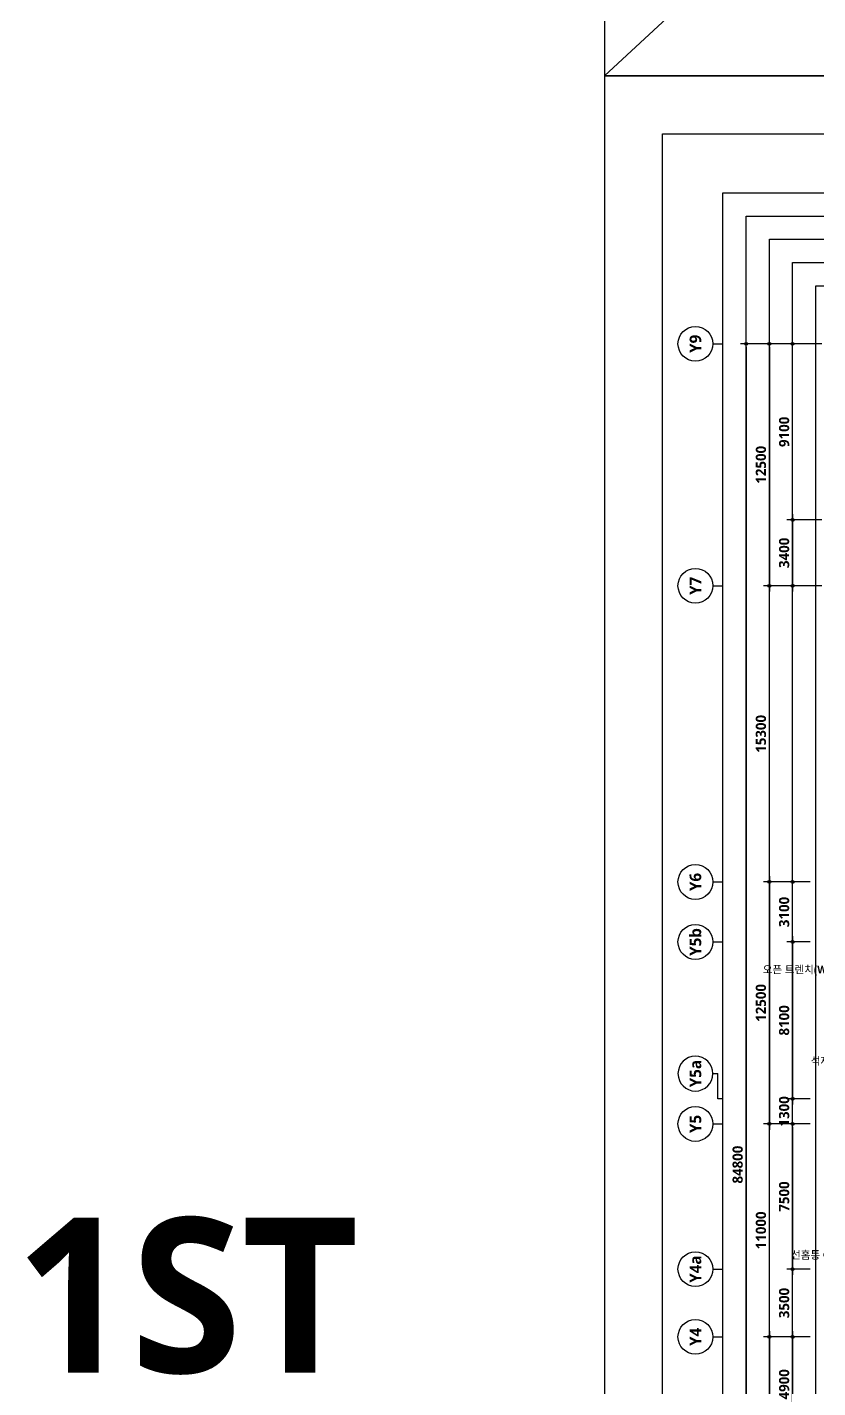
# Model space of a CAD drawing. Header units: millimetres. Extents: x -63924 to 190228206, y 0 to 456875599.
# Drawn here: x -29830 to 11018, y 310220 to 380504 of the extents above; entities that cross this region are included whole.
import ezdxf
from ezdxf.enums import TextEntityAlignment as Align

# ---------------------------------------------------------------- set-up
doc = ezdxf.new("R2010")
doc.units = ezdxf.units.MM
doc.header["$LTSCALE"] = 150
doc.header["$MEASUREMENT"] = 0
doc.header["$PDSIZE"] = -10
doc.layers.get('0').update_dxf_attribs({"linetype": 'CONTINUOUS'})
doc.layers.get('Defpoints').update_dxf_attribs({"color": 153, "linetype": 'CONTINUOUS'})
for name, color, linetype in [('A-ANNO-TEXT1', 7, 'CONTINUOUS'), ('A-ST-AXIS-BUB', 7, 'CONTINUOUS'), ('A-ST-AXIS-DIM', 7, 'CONTINUOUS')]:
    doc.layers.add(name, color=color, linetype=linetype)
doc.layers.add('Defpoint', color=161, linetype='CONTINUOUS', plot=False)
doc.layers.add('G(그리드1)', color=185, linetype='CONTINUOUS', plot=False)
doc.styles.add('2020음성 1차', font='')
doc.styles.add('SH_대대리576', font='')
doc.styles.get('2020음성 1차').set_extended_font_data('NanumGothic', bold=True)
doc.styles.get('SH_대대리576').set_extended_font_data('NanumGothic', bold=True)
doc.dimstyles.new('SHP 300', dxfattribs={"dimscale": 150, "dimtxt": 3.5, "dimasz": 1, "dimexe": 2, "dimexo": 2, "dimgap": 1, "dimtad": 1, "dimdec": 0, "dimzin": 0, "dimdsep": 46, "dimtxsty": 'SH_대대리576', "dimblk": 'DIMDOT', "dimcen": 0.09, "dimclrt": 3, "dimadec": 0, "dimazin": 1, "dimtfac": 1, "dimtdec": 0, "dimtix": 1, "dimtmove": 2, "dimatfit": 0, "dimldrblk": 'DIMDOT', "dimfxl": 1, "dimtolj": 1, "dimtzin": 0, "dimarcsym": 0})

# ---------------------------------------------------------------- blocks, each defined once
blk = doc.blocks.new('DIMDOT')
at = {"color": 0}
blk.add_line((-2, 0), (2, 0), dxfattribs=at)
for radius in [0.5, 0.25]:
    blk.add_circle((0, 0), radius, dxfattribs=at)
blk = doc.blocks.new('*D74')
at = {"layer": 'A-ST-AXIS-DIM', "color": 0, "lineweight": -2, "transparency": 16777216}
for p, q in [((10620, 312850), (8220, 312850)), ((8520, 312700), (8520, 302000)), ((10620, 301850), (8220, 301850))]:
    blk.add_line(p, q, dxfattribs=at)
at = {"layer": 'Defpoints', "color": 0, "transparency": 16777216}
for p in [(10920, 312850), (8520, 301850), (10920, 301850)]:
    blk.add_point(p, dxfattribs=at)
at = {"layer": 'A-ST-AXIS-DIM', "color": 0, "linetype": 'ByBlock', "lineweight": -2, "transparency": 16777216, "xscale": 150, "yscale": 150, "zscale": 150}
for p, rotation in [((8520, 312850), 90), ((8520, 301850), 270)]:
    blk.add_blockref('DIMDOT', p, dxfattribs=dict(at, rotation=rotation))
at = {"layer": 'A-ST-AXIS-DIM', "color": 3, "transparency": 16777216, "insert": (8082, 307350), "char_height": 525, "attachment_point": 5, "rotation": 90, "style": 'SH_대대리576'}
blk.add_mtext('\\A1;11000', dxfattribs=at)
blk = doc.blocks.new('*D75')
at = {"layer": 'A-ST-AXIS-DIM', "color": 0, "lineweight": -2, "transparency": 16777216}
for p, q in [((10620, 323850), (8220, 323850)), ((8520, 313000), (8520, 323700)), ((10620, 312850), (8220, 312850))]:
    blk.add_line(p, q, dxfattribs=at)
at = {"layer": 'Defpoints', "color": 0, "transparency": 16777216}
for p in [(8520, 323850), (10920, 323850), (10920, 312850)]:
    blk.add_point(p, dxfattribs=at)
at = {"layer": 'A-ST-AXIS-DIM', "color": 0, "linetype": 'ByBlock', "lineweight": -2, "transparency": 16777216, "xscale": 150, "yscale": 150, "zscale": 150}
for p, rotation in [((8520, 323850), 90), ((8520, 312850), 270)]:
    blk.add_blockref('DIMDOT', p, dxfattribs=dict(at, rotation=rotation))
at = {"layer": 'A-ST-AXIS-DIM', "color": 3, "transparency": 16777216, "insert": (8082, 318350), "char_height": 525, "attachment_point": 5, "rotation": 90, "style": 'SH_대대리576'}
blk.add_mtext('\\A1;11000', dxfattribs=at)
blk = doc.blocks.new('*D76')
at = {"layer": 'A-ST-AXIS-DIM', "color": 0, "lineweight": -2, "transparency": 16777216}
for p, q in [((10620, 336350), (8220, 336350)), ((8520, 336200), (8520, 324000)), ((10620, 323850), (8220, 323850))]:
    blk.add_line(p, q, dxfattribs=at)
at = {"layer": 'Defpoints', "color": 0, "transparency": 16777216}
for p in [(10920, 336350), (8520, 323850), (10920, 323850)]:
    blk.add_point(p, dxfattribs=at)
at = {"layer": 'A-ST-AXIS-DIM', "color": 0, "linetype": 'ByBlock', "lineweight": -2, "transparency": 16777216, "xscale": 150, "yscale": 150, "zscale": 150}
for p, rotation in [((8520, 336350), 90), ((8520, 323850), 270)]:
    blk.add_blockref('DIMDOT', p, dxfattribs=dict(at, rotation=rotation))
at = {"layer": 'A-ST-AXIS-DIM', "color": 3, "transparency": 16777216, "insert": (8081, 330100), "char_height": 525, "attachment_point": 5, "rotation": 90, "style": 'SH_대대리576'}
blk.add_mtext('\\A1;12500', dxfattribs=at)
blk = doc.blocks.new('*D77')
at = {"layer": 'A-ST-AXIS-DIM', "color": 0, "lineweight": -2, "transparency": 16777216}
for p, q in [((10620, 351650), (8220, 351650)), ((8520, 336500), (8520, 351500)), ((10620, 336350), (8220, 336350))]:
    blk.add_line(p, q, dxfattribs=at)
at = {"layer": 'Defpoints', "color": 0, "transparency": 16777216}
for p in [(8520, 351650), (10920, 351650), (10920, 336350)]:
    blk.add_point(p, dxfattribs=at)
at = {"layer": 'A-ST-AXIS-DIM', "color": 0, "linetype": 'ByBlock', "lineweight": -2, "transparency": 16777216, "xscale": 150, "yscale": 150, "zscale": 150}
for p, rotation in [((8520, 351650), 90.00000000000001), ((8520, 336350), 270)]:
    blk.add_blockref('DIMDOT', p, dxfattribs=dict(at, rotation=rotation))
at = {"layer": 'A-ST-AXIS-DIM', "color": 3, "transparency": 16777216, "insert": (8080, 344000), "char_height": 525, "attachment_point": 5, "rotation": 90, "style": 'SH_대대리576'}
blk.add_mtext('\\A1;15300', dxfattribs=at)
blk = doc.blocks.new('*D78')
at = {"layer": 'A-ST-AXIS-DIM', "color": 0, "lineweight": -2, "transparency": 16777216}
for p, q in [((10620, 364150), (7020, 364150)), ((7320, 364000), (7320, 279500)), ((10620, 279350), (7020, 279350))]:
    blk.add_line(p, q, dxfattribs=at)
at = {"layer": 'Defpoints', "color": 0, "transparency": 16777216}
for p in [(10920, 364150), (7320, 279350), (10920, 279350)]:
    blk.add_point(p, dxfattribs=at)
at = {"layer": 'A-ST-AXIS-DIM', "color": 0, "linetype": 'ByBlock', "lineweight": -2, "transparency": 16777216, "xscale": 150, "yscale": 150, "zscale": 150}
for p, rotation in [((7320, 364150), 90), ((7320, 279350), 270)]:
    blk.add_blockref('DIMDOT', p, dxfattribs=dict(at, rotation=rotation))
at = {"layer": 'A-ST-AXIS-DIM', "color": 3, "transparency": 16777216, "insert": (6880, 321750), "char_height": 525, "attachment_point": 5, "rotation": 90, "style": 'SH_대대리576'}
blk.add_mtext('\\A1;84800', dxfattribs=at)
blk = doc.blocks.new('A-ST-AXIS-BUB-1')
at = {"layer": 'A-ST-AXIS-BUB'}
blk.add_line((0, 350), (0, 0), dxfattribs=at)
blk.add_circle((0, 950), 600, dxfattribs=at)
blk = doc.blocks.new('G$C1D72D447')
at = {"layer": 'A-ST-AXIS-BUB'}
blk.add_line((1800, 1050, -103000), (1800, 525, -103000), dxfattribs=at)
at = {"layer": 'A-ST-AXIS-BUB', "elevation": -103000}
blk.add_lwpolyline([(4400, 0), (4400, 525), (1800, 525)], dxfattribs=at)
at = {"layer": 'A-ST-AXIS-BUB'}
blk.add_circle((1800, 2850, -103000), 1800, dxfattribs=at)
blk = doc.blocks.new('*D767')
at = {"layer": 'A-ST-AXIS-DIM', "color": 0, "lineweight": -2, "transparency": 16777216}
for p, q in [((10620, 336350), (9420, 336350)), ((9720, 333400), (9720, 336200)), ((10620, 333250), (9420, 333250))]:
    blk.add_line(p, q, dxfattribs=at)
at = {"layer": 'Defpoints', "color": 0, "transparency": 16777216}
for p in [(9720, 336350), (10920, 336350), (10920, 333250)]:
    blk.add_point(p, dxfattribs=at)
at = {"layer": 'A-ST-AXIS-DIM', "color": 0, "linetype": 'ByBlock', "lineweight": -2, "transparency": 16777216, "xscale": 150, "yscale": 150, "zscale": 150}
for p, rotation in [((9720, 336350), 90), ((9720, 333250), 270)]:
    blk.add_blockref('DIMDOT', p, dxfattribs=dict(at, rotation=rotation))
at = {"layer": 'A-ST-AXIS-DIM', "color": 3, "transparency": 16777216, "insert": (9280, 334800), "char_height": 525, "attachment_point": 5, "rotation": 90, "style": 'SH_대대리576'}
blk.add_mtext('\\A1;3100', dxfattribs=at)
blk = doc.blocks.new('*D768')
at = {"layer": 'A-ST-AXIS-DIM', "color": 0, "lineweight": -2, "transparency": 16777216}
for p, q in [((10620, 333250), (9420, 333250)), ((9720, 333100), (9720, 325300)), ((10620, 325150), (9420, 325150))]:
    blk.add_line(p, q, dxfattribs=at)
at = {"layer": 'Defpoints', "color": 0, "transparency": 16777216}
for p in [(10920, 333250), (9720, 325150), (10920, 325150)]:
    blk.add_point(p, dxfattribs=at)
at = {"layer": 'A-ST-AXIS-DIM', "color": 0, "linetype": 'ByBlock', "lineweight": -2, "transparency": 16777216, "xscale": 150, "yscale": 150, "zscale": 150}
for p, rotation in [((9720, 333250), 90), ((9720, 325150), 270)]:
    blk.add_blockref('DIMDOT', p, dxfattribs=dict(at, rotation=rotation))
at = {"layer": 'A-ST-AXIS-DIM', "color": 3, "transparency": 16777216, "insert": (9280, 329200), "char_height": 525, "attachment_point": 5, "rotation": 90, "style": 'SH_대대리576'}
blk.add_mtext('\\A1;8100', dxfattribs=at)
blk = doc.blocks.new('*D769')
at = {"layer": 'A-ST-AXIS-DIM', "color": 0, "lineweight": -2, "transparency": 16777216}
for p, q in [((9720, 325300), (9720, 325450)), ((10620, 325150), (9420, 325150)), ((9720, 323850), (9720, 325150)), ((10620, 323850), (9420, 323850)), ((9720, 323700), (9720, 323550))]:
    blk.add_line(p, q, dxfattribs=at)
at = {"layer": 'Defpoints', "color": 0, "transparency": 16777216}
for p in [(9720, 325150), (10920, 325150), (10920, 323850)]:
    blk.add_point(p, dxfattribs=at)
at = {"layer": 'A-ST-AXIS-DIM', "color": 0, "linetype": 'ByBlock', "lineweight": -2, "transparency": 16777216, "xscale": 150, "yscale": 150, "zscale": 150}
for p, rotation in [((9720, 325150), 270), ((9720, 323850), 90)]:
    blk.add_blockref('DIMDOT', p, dxfattribs=dict(at, rotation=rotation))
at = {"layer": 'A-ST-AXIS-DIM', "color": 3, "transparency": 16777216, "insert": (9280, 324500), "char_height": 525, "attachment_point": 5, "rotation": 90, "style": 'SH_대대리576'}
blk.add_mtext('\\A1;1300', dxfattribs=at)
blk = doc.blocks.new('*D771')
at = {"layer": 'A-ST-AXIS-DIM', "color": 0, "lineweight": -2, "transparency": 16777216}
for p, q in [((10620, 312850), (9420, 312850)), ((9720, 312700), (9720, 308100)), ((10620, 307950), (9420, 307950))]:
    blk.add_line(p, q, dxfattribs=at)
at = {"layer": 'Defpoints', "color": 0, "transparency": 16777216}
for p in [(10920, 312850), (9720, 307950), (10920, 307950)]:
    blk.add_point(p, dxfattribs=at)
at = {"layer": 'A-ST-AXIS-DIM', "color": 0, "linetype": 'ByBlock', "lineweight": -2, "transparency": 16777216, "xscale": 150, "yscale": 150, "zscale": 150}
for p, rotation in [((9720, 312850), 90), ((9720, 307950), 270)]:
    blk.add_blockref('DIMDOT', p, dxfattribs=dict(at, rotation=rotation))
at = {"layer": 'A-ST-AXIS-DIM', "color": 3, "transparency": 16777216, "insert": (9280, 310400), "char_height": 525, "attachment_point": 5, "rotation": 90, "style": 'SH_대대리576'}
blk.add_mtext('\\A1;4900', dxfattribs=at)
blk = doc.blocks.new('*D772')
at = {"layer": 'A-ST-AXIS-DIM', "color": 0, "lineweight": -2, "transparency": 16777216}
for p, q in [((10620, 316350), (9420, 316350)), ((9720, 313000), (9720, 316200)), ((10620, 312850), (9420, 312850))]:
    blk.add_line(p, q, dxfattribs=at)
at = {"layer": 'Defpoints', "color": 0, "transparency": 16777216}
for p in [(9720, 316350), (10920, 316350), (10920, 312850)]:
    blk.add_point(p, dxfattribs=at)
at = {"layer": 'A-ST-AXIS-DIM', "color": 0, "linetype": 'ByBlock', "lineweight": -2, "transparency": 16777216, "xscale": 150, "yscale": 150, "zscale": 150}
for p, rotation in [((9720, 316350), 90), ((9720, 312850), 270)]:
    blk.add_blockref('DIMDOT', p, dxfattribs=dict(at, rotation=rotation))
at = {"layer": 'A-ST-AXIS-DIM', "color": 3, "transparency": 16777216, "insert": (9280, 314600), "char_height": 525, "attachment_point": 5, "rotation": 90, "style": 'SH_대대리576'}
blk.add_mtext('\\A1;3500', dxfattribs=at)
blk = doc.blocks.new('*D773')
at = {"layer": 'A-ST-AXIS-DIM', "color": 0, "lineweight": -2, "transparency": 16777216}
for p, q in [((10620, 323850), (9420, 323850)), ((9720, 323700), (9720, 316500)), ((10620, 316350), (9420, 316350))]:
    blk.add_line(p, q, dxfattribs=at)
at = {"layer": 'Defpoints', "color": 0, "transparency": 16777216}
for p in [(10920, 323850), (9720, 316350), (10920, 316350)]:
    blk.add_point(p, dxfattribs=at)
at = {"layer": 'A-ST-AXIS-DIM', "color": 0, "linetype": 'ByBlock', "lineweight": -2, "transparency": 16777216, "xscale": 150, "yscale": 150, "zscale": 150}
for p, rotation in [((9720, 323850), 90), ((9720, 316350), 270)]:
    blk.add_blockref('DIMDOT', p, dxfattribs=dict(at, rotation=rotation))
at = {"layer": 'A-ST-AXIS-DIM', "color": 3, "transparency": 16777216, "insert": (9281, 320100), "char_height": 525, "attachment_point": 5, "rotation": 90, "style": 'SH_대대리576'}
blk.add_mtext('\\A1;7500', dxfattribs=at)
blk = doc.blocks.new('*D911')
at = {"layer": 'A-ST-AXIS-DIM', "color": 0, "lineweight": -2, "transparency": 16777216}
for p, q in [((11230, 355050), (9420, 355050)), ((9720, 354900), (9720, 351800)), ((11230, 351650), (9420, 351650))]:
    blk.add_line(p, q, dxfattribs=at)
at = {"layer": 'Defpoints', "color": 0, "transparency": 16777216}
for p in [(11530, 355050), (9720, 351650), (11530, 351650)]:
    blk.add_point(p, dxfattribs=at)
at = {"layer": 'A-ST-AXIS-DIM', "color": 0, "linetype": 'ByBlock', "lineweight": -2, "transparency": 16777216, "xscale": 150, "yscale": 150, "zscale": 150}
for p, rotation in [((9720, 355050), 90), ((9720, 351650), 270)]:
    blk.add_blockref('DIMDOT', p, dxfattribs=dict(at, rotation=rotation))
at = {"layer": 'A-ST-AXIS-DIM', "color": 3, "transparency": 16777216, "insert": (9280, 353350), "char_height": 525, "attachment_point": 5, "rotation": 90, "style": 'SH_대대리576'}
blk.add_mtext('\\A1;3400', dxfattribs=at)
blk = doc.blocks.new('*D912')
at = {"layer": 'A-ST-AXIS-DIM', "color": 0, "lineweight": -2, "transparency": 16777216}
for p, q in [((11230, 364150), (9420, 364150)), ((9720, 355200), (9720, 364000)), ((11230, 355050), (9420, 355050))]:
    blk.add_line(p, q, dxfattribs=at)
at = {"layer": 'Defpoints', "color": 0, "transparency": 16777216}
for p in [(9720, 364150), (11530, 364150), (11530, 355050)]:
    blk.add_point(p, dxfattribs=at)
at = {"layer": 'A-ST-AXIS-DIM', "color": 0, "linetype": 'ByBlock', "lineweight": -2, "transparency": 16777216, "xscale": 150, "yscale": 150, "zscale": 150}
for p, rotation in [((9720, 364150), 90), ((9720, 355050), 270)]:
    blk.add_blockref('DIMDOT', p, dxfattribs=dict(at, rotation=rotation))
at = {"layer": 'A-ST-AXIS-DIM', "color": 3, "transparency": 16777216, "insert": (9280, 359600), "char_height": 525, "attachment_point": 5, "rotation": 90, "style": 'SH_대대리576'}
blk.add_mtext('\\A1;9100', dxfattribs=at)
blk = doc.blocks.new('*D913')
at = {"layer": 'A-ST-AXIS-DIM', "color": 0, "lineweight": -2, "transparency": 16777216}
for p, q in [((10620, 364150), (8220, 364150)), ((8520, 364000), (8520, 351800)), ((10620, 351650), (8220, 351650))]:
    blk.add_line(p, q, dxfattribs=at)
at = {"layer": 'Defpoints', "color": 0, "transparency": 16777216}
for p in [(10920, 364150), (8520, 351650), (10920, 351650)]:
    blk.add_point(p, dxfattribs=at)
at = {"layer": 'A-ST-AXIS-DIM', "color": 0, "linetype": 'ByBlock', "lineweight": -2, "transparency": 16777216, "xscale": 150, "yscale": 150, "zscale": 150}
for p, rotation in [((8520, 364150), 90), ((8520, 351650), 270)]:
    blk.add_blockref('DIMDOT', p, dxfattribs=dict(at, rotation=rotation))
at = {"layer": 'A-ST-AXIS-DIM', "color": 3, "transparency": 16777216, "insert": (8081, 357900), "char_height": 525, "attachment_point": 5, "rotation": 90, "style": 'SH_대대리576'}
blk.add_mtext('\\A1;12500', dxfattribs=at)

msp = doc.modelspace()

# ---------------------------------------------------------------- linework, layer by layer
at = {"layer": 'Defpoint'}
msp.add_line((29520, 405350), (0, 378000), dxfattribs=at)
for points in [[(0, 378000), (89100, 378000), (89100, 504000), (0, 504000)], [(0, 252000), (89100, 252000), (89100, 378000), (0, 378000)], [(3000, 375000), (86100, 375000), (86100, 268500), (3000, 268500)]]:
    msp.add_lwpolyline(points, close=True, dxfattribs=at)
at = {"layer": 'G(그리드1)'}
for points in [[(6120, 371950), (84920, 371950), (84920, 270550), (6120, 270550)], [(7320, 370750), (83720, 370750), (83720, 272750), (7320, 272750)], [(8520, 369550), (82520, 369550), (82520, 273950), (8520, 273950)], [(9720, 368350), (81320, 368350), (81320, 275150), (9720, 275150)], [(10920, 367150), (80120, 367150), (80120, 276350), (10920, 276350)]]:
    msp.add_lwpolyline(points, close=True, dxfattribs=at)

# ---------------------------------------------------------------- block references
at = {"xscale": -0.5, "yscale": 0.5, "zscale": 0.5, "rotation": 89.99999999999993}
msp.add_blockref('G$C1D72D447', (6120, 327350), dxfattribs=at)
at = {"layer": 'A-ST-AXIS-BUB', "xscale": 1.5, "yscale": 1.5, "zscale": 1.5, "rotation": 90}
for p in [(6120, 364150), (6120, 351650), (6120, 336350), (6120, 333250), (6120, 323850), (6120, 316350), (6120, 312850)]:
    msp.add_blockref('A-ST-AXIS-BUB-1', p, dxfattribs=at)

# ---------------------------------------------------------------- texts
at = {"layer": 'A-ANNO-TEXT1', "style": 'SH_대대리576'}
for s, p in [('Y9', (4695, 364150)), ('Y7', (4695, 351650)), ('Y6', (4695, 336350)), ('Y5b', (4695, 333250)), ('Y5a', (4695, 326450)), ('Y5', (4695, 323850)), ('Y4a', (4695, 316350)), ('Y4', (4695, 312850))]:
    msp.add_text(s, height=600, rotation=90, dxfattribs=at).set_placement(p, align=Align.MIDDLE_CENTER)
at = {"layer": 'A-ANNO-TEXT1', "style": '2020음성 1차'}
for s, p in [('오픈 트렌치(W=300)', (12865, 331822.6)), ('석재 트렌치(W=200)', (15346.1, 327104.1)), ('선홈통 Φ100', (12620.2, 317082))]:
    msp.add_text(s, height=400, dxfattribs=at).set_placement(p, align=Align.MIDDLE_RIGHT)
at = {"layer": 'Defpoint', "style": 'SH_대대리576'}
msp.add_text('1ST ', height=8000, dxfattribs=at).set_placement((-10000, 315000), align=Align.MIDDLE_RIGHT)

# ---------------------------------------------------------------- dimensions: what is measured, and where the dimension line sits
at = {"layer": 'A-ST-AXIS-DIM'}
for base, p1, p2, angle, picture, middle in [((7320, 279350), (10920, 364150), (10920, 279350), 90, '*D78', (6880.3, 321750)), ((8520, 351650), (10920, 364150), (10920, 351650), 90, '*D913', (8080.7, 357900)), ((9720, 364150), (11530, 355050), (11530, 364150), 270, '*D912', (9280.3, 359600)), ((9720, 351650), (11530, 355050), (11530, 351650), 90, '*D911', (9280.3, 353350)), ((8520, 351650), (10920, 336350), (10920, 351650), 270, '*D77', (8080.3, 344000)), ((8520, 323850), (10920, 336350), (10920, 323850), 90, '*D76', (8080.7, 330100)), ((9720, 336350), (10920, 333250), (10920, 336350), 270, '*D767', (9280.3, 334800)), ((9720, 325150), (10920, 333250), (10920, 325150), 90, '*D768', (9280.3, 329200)), ((9720, 325150), (10920, 323850), (10920, 325150), 270, '*D769', (9280.3, 324500)), ((8520, 323850), (10920, 312850), (10920, 323850), 270, '*D75', (8082.1, 318350)), ((9720, 316350), (10920, 323850), (10920, 316350), 90, '*D773', (9281.4, 320100)), ((9720, 316350), (10920, 312850), (10920, 316350), 270, '*D772', (9280.3, 314600)), ((8520, 301850), (10920, 312850), (10920, 301850), 90, '*D74', (8082.1, 307350)), ((9720, 307950), (10920, 312850), (10920, 307950), 90, '*D771', (9280.3, 310400))]:
    dim = msp.add_linear_dim(base=base, p1=p1, p2=p2, angle=angle, dimstyle='SHP 300', override={"dimtxsty": 'SH_대대리576', "dimldrblk": 'DIMDOT'}, dxfattribs=at)
    dim.commit()
    dim.dimension.update_dxf_attribs({"geometry": picture, "text_midpoint": middle})

doc.saveas('drawing.dxf')
